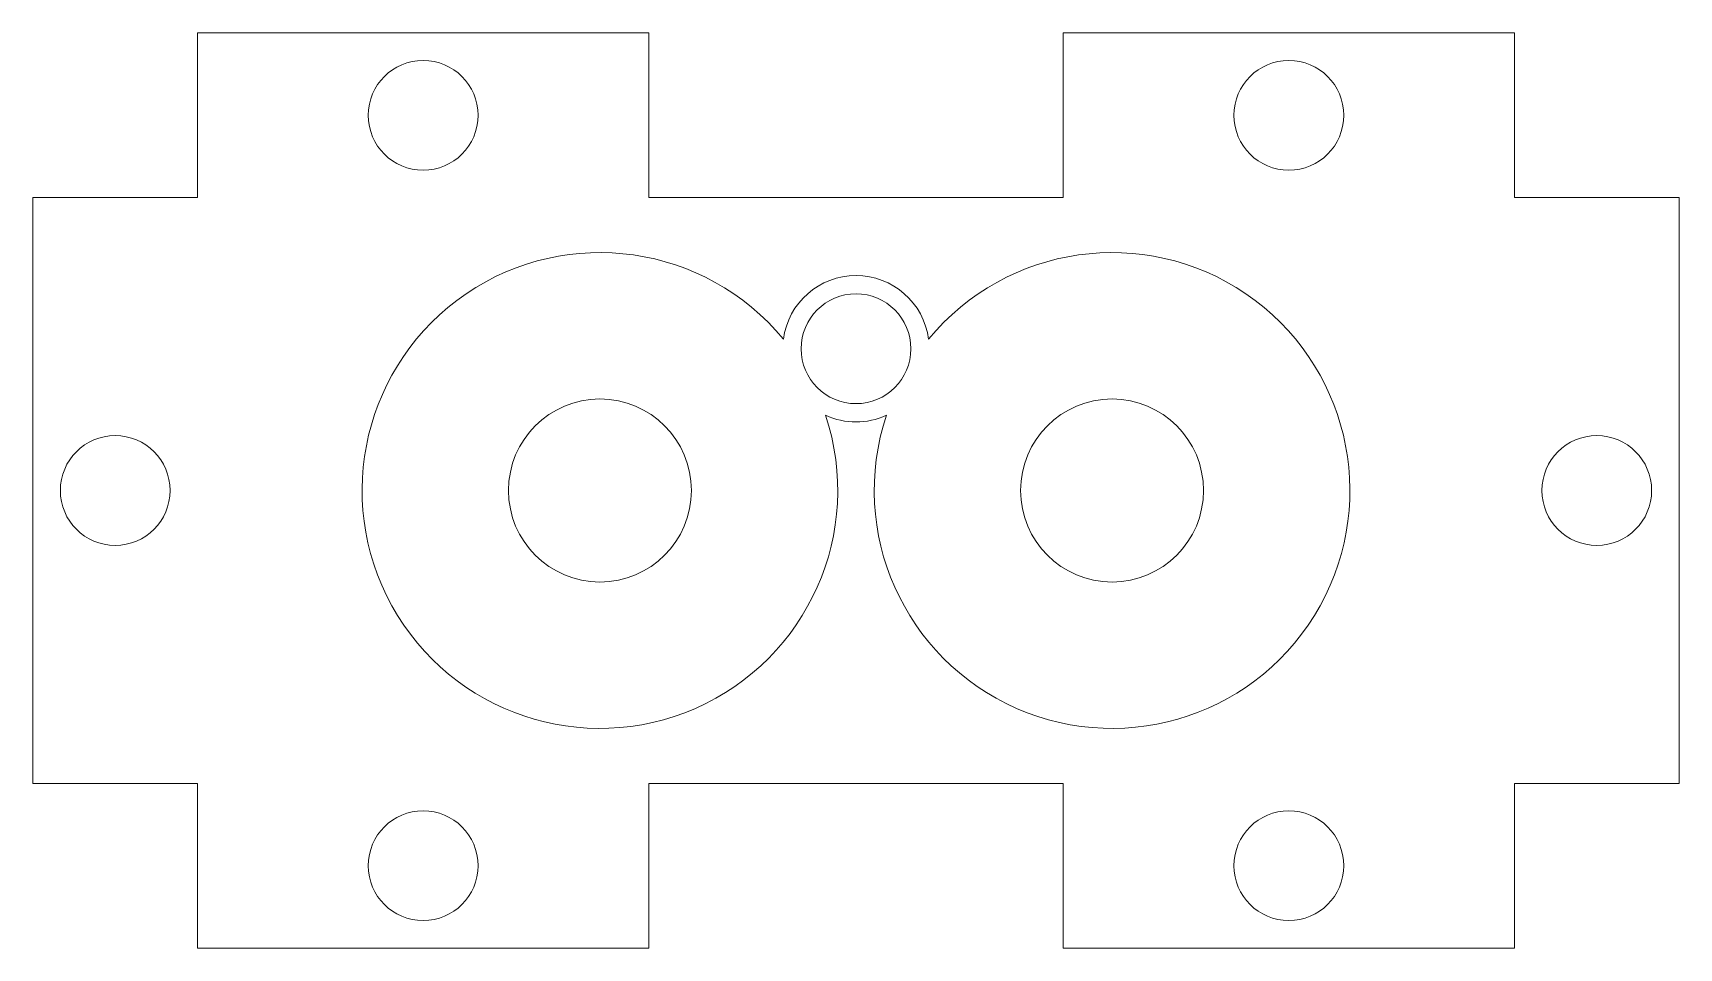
# Model space of a CAD drawing. Header units: millimetres. Extents: x -22.5 to 22.5, y -16.4 to 8.6.
import ezdxf

# ---------------------------------------------------------------- set-up
doc = ezdxf.new("R2010")
doc.units = ezdxf.units.MM
doc.layers.add('Bearing Housing', color=7, linetype='CONTINUOUS', lineweight=0, true_color=0x000000)
doc.layers.add('Bearing Retainer', color=7, linetype='CONTINUOUS', lineweight=0, true_color=0x000000)

msp = doc.modelspace()

# ---------------------------------------------------------------- linework, layer by layer
at = {"layer": 'Bearing Housing'}
for p, q in [((-18, 4.127), (-18, 8.627)), ((-18, 8.627), (-5.667, 8.627)), ((-5.667, 8.627), (-5.667, 4.127)), ((5.667, 4.127), (5.667, 8.627)), ((5.667, 8.627), (18, 8.627)), ((18, 8.627), (18, 4.127)), ((-22.5, 4.127), (-18, 4.127)), ((-22.5, -11.873), (-22.5, 4.127)), ((-5.667, 4.127), (5.667, 4.127)), ((18, 4.127), (22.5, 4.127)), ((22.5, 4.127), (22.5, -11.873)), ((-18, -11.873), (-22.5, -11.873)), ((-18, -16.373), (-18, -11.873)), ((-5.667, -11.873), (-5.667, -16.373)), ((5.667, -11.873), (-5.667, -11.873)), ((5.667, -11.873), (5.667, -16.373)), ((22.5, -11.873), (18, -11.873)), ((18, -11.873), (18, -16.373)), ((-5.667, -16.373), (-18, -16.373)), ((18, -16.373), (5.667, -16.373))]:
    msp.add_line(p, q, dxfattribs=at)
for centre in [(-11.833, 6.377), (11.833, 6.377), (-20.25, -3.873), (20.25, -3.873), (-11.833, -14.123), (11.833, -14.123)]:
    msp.add_circle(centre, 1.5, dxfattribs=at)
for centre, radius, start, end in [((-7, -3.873), 6.5, 39.4807, 18.4293), ((7, -3.873), 6.5, 161.5707, 140.5193), ((0, 0), 2, 7.4649, 172.5351), ((0, 0), 2, 245.3749, 294.6251)]:
    msp.add_arc(centre, radius, start, end, dxfattribs=at)
at = {"layer": 'Bearing Retainer'}
for p, q in [((-18, 8.627), (-5.667, 8.627)), ((-18, 4.127), (-18, 8.627)), ((-5.667, 8.627), (-5.667, 4.127)), ((5.667, 4.127), (5.667, 8.627)), ((5.667, 8.627), (18, 8.627)), ((18, 8.627), (18, 4.127)), ((-22.5, -11.873), (-22.5, 4.127)), ((-22.5, 4.127), (-18, 4.127)), ((-5.667, 4.127), (5.667, 4.127)), ((18, 4.127), (22.5, 4.127)), ((22.5, 4.127), (22.5, -11.873)), ((-18, -11.873), (-22.5, -11.873)), ((-18, -16.373), (-18, -11.873)), ((-5.667, -11.873), (-5.667, -16.373)), ((5.667, -11.873), (-5.667, -11.873)), ((5.667, -11.873), (5.667, -16.373)), ((22.5, -11.873), (18, -11.873)), ((18, -11.873), (18, -16.373)), ((-5.667, -16.373), (-18, -16.373)), ((18, -16.373), (5.667, -16.373))]:
    msp.add_line(p, q, dxfattribs=at)
for centre, radius in [((-11.833, 6.377), 1.5), ((11.833, 6.377), 1.5), ((0, 0), 1.5), ((-7, -3.873), 2.5), ((7, -3.873), 2.5), ((-20.25, -3.873), 1.5), ((20.25, -3.873), 1.5), ((-11.833, -14.123), 1.5), ((11.833, -14.123), 1.5)]:
    msp.add_circle(centre, radius, dxfattribs=at)

doc.saveas('drawing.dxf')
